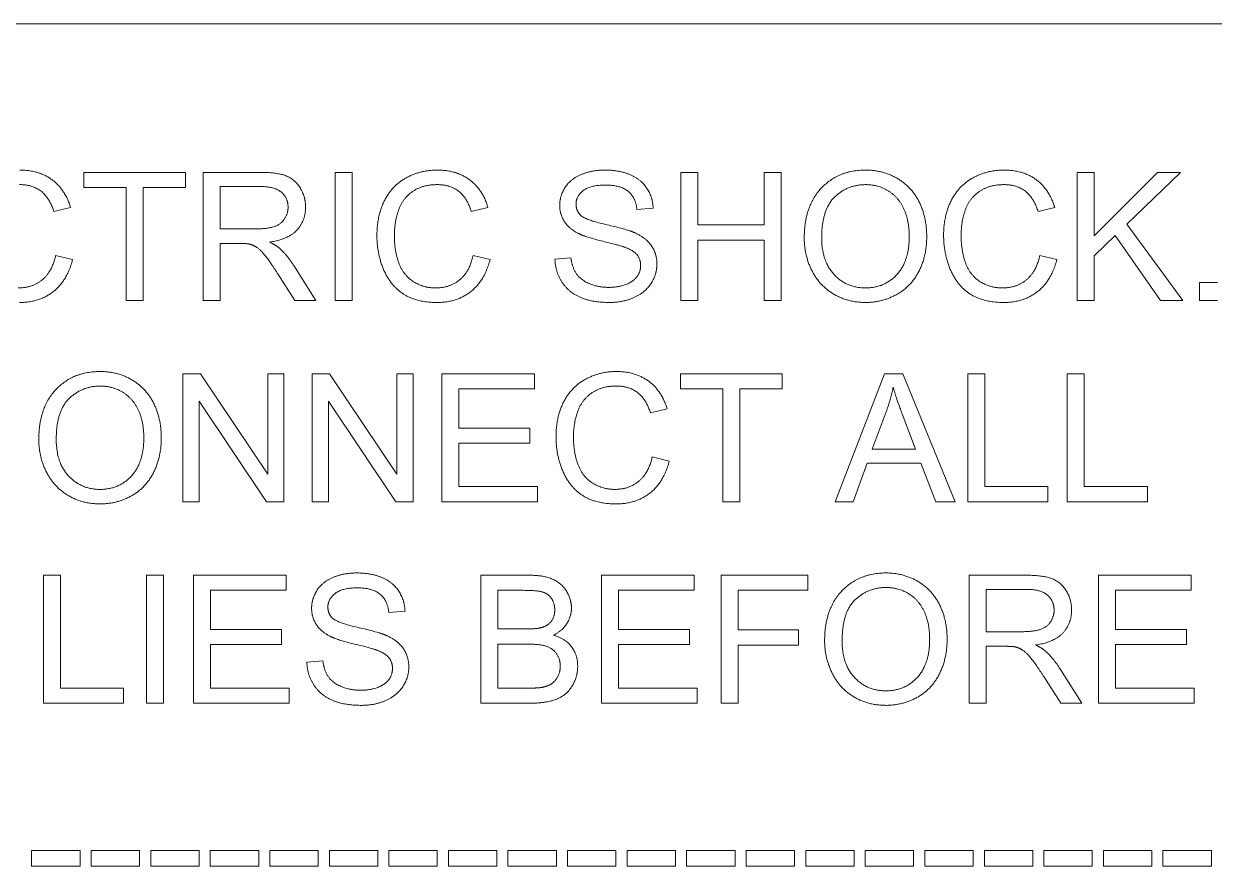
# Model space of a CAD drawing. Extents: x -76427 to 292734, y -42117 to 131250.
# Drawn here: x 14099.71 to 14132.25, y -38303.83 to -38280.8 of the extents above; entities that cross this region are included whole.
import ezdxf

# ---------------------------------------------------------------- set-up
doc = ezdxf.new("R2010")
doc.units = 0
doc.header["$LTSCALE"] = 10
doc.layers.add('XFM7P10PV$0$PV-EQ(50K)', color=252, linetype='Continuous', lineweight=9)
doc.layers.add('XFM7P10PV-200K$0$PV-EQ(50K)', color=22, linetype='Continuous', lineweight=9)

# ---------------------------------------------------------------- blocks, each defined once
blk = doc.blocks.new('XFM7P10PV-200K$0$A$Cf6a59fa3')
for p, q in [((2289.593, 488.833), (2469.593, 488.833)), ((2405.757, 484.358), (2405.757, 484.771)), ((2405.757, 484.771), (2408.531, 484.771)), ((2408.531, 484.771), (2408.531, 484.358)), ((2409.014, 484.771), (2410.567, 484.771)), ((2409.014, 481.271), (2409.014, 484.771)), ((2412.618, 484.771), (2413.082, 484.771)), ((2412.618, 481.271), (2412.618, 484.771)), ((2413.082, 484.771), (2413.082, 481.271)), ((2422.067, 484.771), (2422.531, 484.771)), ((2422.067, 481.271), (2422.067, 484.771)), ((2422.531, 484.771), (2422.531, 483.333)), ((2424.345, 483.333), (2424.345, 484.771)), ((2424.345, 484.771), (2424.81, 484.771)), ((2424.81, 484.771), (2424.81, 481.271)), ((2432.898, 484.771), (2433.362, 484.771)), ((2432.898, 481.271), (2432.898, 484.771)), ((2433.362, 484.771), (2433.362, 483.037)), ((2433.362, 483.037), (2435.101, 484.771)), ((2435.728, 484.771), (2434.261, 483.352)), ((2435.101, 484.771), (2435.728, 484.771)), ((2406.909, 484.358), (2405.757, 484.358)), ((2406.909, 481.271), (2406.909, 484.358)), ((2408.531, 484.358), (2407.374, 484.358)), ((2407.374, 484.358), (2407.374, 481.271)), ((2409.478, 483.227), (2409.478, 484.384)), ((2409.478, 484.384), (2410.585, 484.384)), ((2405.389, 483.814), (2404.933, 483.704)), ((2416.798, 483.814), (2416.342, 483.704)), ((2421.312, 483.787), (2420.869, 483.752)), ((2432.287, 483.814), (2431.831, 483.704)), ((2410.473, 483.227), (2409.478, 483.227)), ((2422.531, 483.333), (2424.345, 483.333)), ((2434.261, 483.352), (2435.792, 481.271)), ((2410.015, 482.827), (2409.478, 482.827)), ((2409.478, 482.827), (2409.478, 481.271)), ((2424.345, 482.92), (2422.531, 482.92)), ((2422.531, 482.92), (2422.531, 481.271)), ((2424.345, 481.271), (2424.345, 482.92)), ((2433.936, 483.04), (2433.362, 482.485)), ((2435.181, 481.271), (2433.936, 483.04)), ((2404.983, 482.501), (2405.447, 482.384)), ((2416.393, 482.501), (2416.857, 482.384)), ((2431.882, 482.501), (2432.346, 482.384)), ((2433.362, 482.485), (2433.362, 481.271)), ((2411.49, 482.224), (2412.095, 481.271)), ((2418.629, 482.397), (2419.066, 482.434)), ((2411.516, 481.271), (2411.052, 482)), ((2436.246, 481.759), (2436.734, 481.759)), ((2436.246, 481.271), (2436.246, 481.759)), ((2407.374, 481.271), (2406.909, 481.271)), ((2409.478, 481.271), (2409.014, 481.271)), ((2412.095, 481.271), (2411.516, 481.271)), ((2413.082, 481.271), (2412.618, 481.271)), ((2422.531, 481.271), (2422.067, 481.271)), ((2424.81, 481.271), (2424.345, 481.271)), ((2433.362, 481.271), (2432.898, 481.271)), ((2435.792, 481.271), (2435.181, 481.271)), ((2436.734, 481.271), (2436.246, 481.271)), ((2408.462, 479.263), (2408.937, 479.263)), ((2408.462, 475.763), (2408.462, 479.263)), ((2408.937, 479.263), (2410.778, 476.516)), ((2410.778, 476.516), (2410.778, 479.263)), ((2410.778, 479.263), (2411.22, 479.263)), ((2411.22, 479.263), (2411.22, 475.763)), ((2411.994, 479.263), (2412.469, 479.263)), ((2411.994, 475.763), (2411.994, 479.263)), ((2412.469, 479.263), (2414.31, 476.516)), ((2414.31, 476.516), (2414.31, 479.263)), ((2414.31, 479.263), (2414.752, 479.263)), ((2414.752, 479.263), (2414.752, 475.763)), ((2415.539, 479.263), (2418.074, 479.263)), ((2415.539, 475.763), (2415.539, 479.263)), ((2418.074, 479.263), (2418.074, 478.85)), ((2422.062, 478.85), (2422.062, 479.263)), ((2422.062, 479.263), (2424.836, 479.263)), ((2424.836, 479.263), (2424.836, 478.85)), ((2426.287, 475.763), (2427.632, 479.263)), ((2427.632, 479.263), (2428.133, 479.263)), ((2428.133, 479.263), (2429.563, 475.763)), ((2429.913, 479.263), (2430.377, 479.263)), ((2429.913, 475.763), (2429.913, 479.263)), ((2430.377, 479.263), (2430.377, 476.177)), ((2432.631, 479.263), (2433.095, 479.263)), ((2432.631, 475.763), (2432.631, 479.263)), ((2433.095, 479.263), (2433.095, 476.177)), ((2418.074, 478.85), (2416.004, 478.85)), ((2416.004, 478.85), (2416.004, 477.78)), ((2423.214, 478.85), (2422.062, 478.85)), ((2423.214, 475.763), (2423.214, 478.85)), ((2424.836, 478.85), (2423.678, 478.85)), ((2423.678, 478.85), (2423.678, 475.763)), ((2410.746, 475.763), (2408.905, 478.511)), ((2408.905, 478.511), (2408.905, 475.763)), ((2414.278, 475.763), (2412.437, 478.511)), ((2412.437, 478.511), (2412.437, 475.763)), ((2421.694, 478.306), (2421.238, 478.196)), ((2427.296, 477.199), (2427.683, 478.226)), ((2428.117, 478.17), (2428.486, 477.199)), ((2416.004, 477.78), (2417.943, 477.78)), ((2417.943, 477.78), (2417.943, 477.367)), ((2417.943, 477.367), (2416.004, 477.367)), ((2416.004, 477.367), (2416.004, 476.177)), ((2421.288, 476.993), (2421.752, 476.876)), ((2428.486, 477.199), (2427.296, 477.199)), ((2427.162, 476.822), (2426.778, 475.763)), ((2428.63, 476.822), (2427.162, 476.822)), ((2429.035, 475.763), (2428.63, 476.822)), ((2416.004, 476.177), (2418.154, 476.177)), ((2418.154, 476.177), (2418.154, 475.763)), ((2430.377, 476.177), (2432.1, 476.177)), ((2432.1, 476.177), (2432.1, 475.763)), ((2433.095, 476.177), (2434.819, 476.177)), ((2434.819, 476.177), (2434.819, 475.763)), ((2408.905, 475.763), (2408.462, 475.763)), ((2411.22, 475.763), (2410.746, 475.763)), ((2412.437, 475.763), (2411.994, 475.763)), ((2414.752, 475.763), (2414.278, 475.763)), ((2418.154, 475.763), (2415.539, 475.763)), ((2423.678, 475.763), (2423.214, 475.763)), ((2426.778, 475.763), (2426.287, 475.763)), ((2429.563, 475.763), (2429.035, 475.763)), ((2432.1, 475.763), (2429.913, 475.763)), ((2434.819, 475.763), (2432.631, 475.763)), ((2404.647, 473.755), (2405.111, 473.755)), ((2404.647, 470.255), (2404.647, 473.755)), ((2405.111, 473.755), (2405.111, 470.669)), ((2407.464, 473.755), (2407.928, 473.755)), ((2407.464, 470.255), (2407.464, 473.755)), ((2407.928, 473.755), (2407.928, 470.255)), ((2408.753, 473.755), (2411.287, 473.755)), ((2408.753, 470.255), (2408.753, 473.755)), ((2411.287, 473.755), (2411.287, 473.342)), ((2416.606, 473.755), (2417.919, 473.755)), ((2416.606, 470.255), (2416.606, 473.755)), ((2419.898, 473.755), (2422.433, 473.755)), ((2419.898, 470.255), (2419.898, 473.755)), ((2422.433, 473.755), (2422.433, 473.342)), ((2423.174, 473.755), (2425.538, 473.755)), ((2423.174, 470.255), (2423.174, 473.755)), ((2425.538, 473.755), (2425.538, 473.342)), ((2429.95, 473.755), (2431.503, 473.755)), ((2429.95, 470.255), (2429.95, 473.755)), ((2433.485, 473.755), (2436.019, 473.755)), ((2433.485, 470.255), (2433.485, 473.755)), ((2436.019, 473.755), (2436.019, 473.342)), ((2430.414, 472.211), (2430.414, 473.369)), ((2430.414, 473.369), (2431.521, 473.369)), ((2411.287, 473.342), (2409.217, 473.342)), ((2409.217, 473.342), (2409.217, 472.272)), ((2417.071, 472.285), (2417.071, 473.342)), ((2417.071, 473.342), (2417.77, 473.342)), ((2422.433, 473.342), (2420.363, 473.342)), ((2420.363, 473.342), (2420.363, 472.272)), ((2425.538, 473.342), (2423.638, 473.342)), ((2423.638, 473.342), (2423.638, 472.259)), ((2436.019, 473.342), (2433.949, 473.342)), ((2433.949, 473.342), (2433.949, 472.272)), ((2414.531, 472.771), (2414.088, 472.736)), ((2409.217, 472.272), (2411.156, 472.272)), ((2411.156, 472.272), (2411.156, 471.859)), ((2417.826, 472.285), (2417.071, 472.285)), ((2420.363, 472.272), (2422.302, 472.272)), ((2422.302, 472.272), (2422.302, 471.859)), ((2423.638, 472.259), (2425.282, 472.259)), ((2425.282, 472.259), (2425.282, 471.845)), ((2431.409, 472.211), (2430.414, 472.211)), ((2433.949, 472.272), (2435.888, 472.272)), ((2435.888, 472.272), (2435.888, 471.859)), ((2411.156, 471.859), (2409.217, 471.859)), ((2409.217, 471.859), (2409.217, 470.669)), ((2417.071, 470.669), (2417.071, 471.872)), ((2417.071, 471.872), (2417.879, 471.872)), ((2422.302, 471.859), (2420.363, 471.859)), ((2420.363, 471.859), (2420.363, 470.669)), ((2425.282, 471.845), (2423.638, 471.845)), ((2423.638, 471.845), (2423.638, 470.255)), ((2430.951, 471.811), (2430.414, 471.811)), ((2430.414, 471.811), (2430.414, 470.255)), ((2435.888, 471.859), (2433.949, 471.859)), ((2433.949, 471.859), (2433.949, 470.669)), ((2411.847, 471.381), (2412.285, 471.418)), ((2432.426, 471.208), (2433.031, 470.255)), ((2432.452, 470.255), (2431.988, 470.984)), ((2405.111, 470.669), (2406.835, 470.669)), ((2406.835, 470.669), (2406.835, 470.255)), ((2409.217, 470.669), (2411.367, 470.669)), ((2411.367, 470.669), (2411.367, 470.255)), ((2417.943, 470.669), (2417.071, 470.669)), ((2420.363, 470.669), (2422.513, 470.669)), ((2422.513, 470.669), (2422.513, 470.255)), ((2433.949, 470.669), (2436.099, 470.669)), ((2436.099, 470.669), (2436.099, 470.255)), ((2406.835, 470.255), (2404.647, 470.255)), ((2407.928, 470.255), (2407.464, 470.255)), ((2411.367, 470.255), (2408.753, 470.255)), ((2417.94, 470.255), (2416.606, 470.255)), ((2422.513, 470.255), (2419.898, 470.255)), ((2423.638, 470.255), (2423.174, 470.255)), ((2430.414, 470.255), (2429.95, 470.255)), ((2433.031, 470.255), (2432.452, 470.255)), ((2436.099, 470.255), (2433.485, 470.255)), ((2404.327, 466.231), (2405.65, 466.231)), ((2404.327, 465.798), (2404.327, 466.231)), ((2405.65, 466.231), (2405.65, 465.798)), ((2405.954, 466.231), (2407.278, 466.231)), ((2405.954, 465.798), (2405.954, 466.231)), ((2407.278, 466.231), (2407.278, 465.798)), ((2407.582, 466.231), (2408.905, 466.231)), ((2407.582, 465.798), (2407.582, 466.231)), ((2408.905, 466.231), (2408.905, 465.798)), ((2409.209, 466.231), (2410.532, 466.231)), ((2409.209, 465.798), (2409.209, 466.231)), ((2410.532, 466.231), (2410.532, 465.798)), ((2410.836, 466.231), (2412.159, 466.231)), ((2410.836, 465.798), (2410.836, 466.231)), ((2412.159, 466.231), (2412.159, 465.798)), ((2412.463, 466.231), (2413.787, 466.231)), ((2412.463, 465.798), (2412.463, 466.231)), ((2413.787, 466.231), (2413.787, 465.798)), ((2414.091, 466.231), (2415.414, 466.231)), ((2414.091, 465.798), (2414.091, 466.231)), ((2415.414, 466.231), (2415.414, 465.798)), ((2415.718, 466.231), (2417.041, 466.231)), ((2415.718, 465.798), (2415.718, 466.231)), ((2417.041, 466.231), (2417.041, 465.798)), ((2417.345, 466.231), (2418.669, 466.231)), ((2417.345, 465.798), (2417.345, 466.231)), ((2418.669, 466.231), (2418.669, 465.798)), ((2418.973, 466.231), (2420.296, 466.231)), ((2418.973, 465.798), (2418.973, 466.231)), ((2420.296, 466.231), (2420.296, 465.798)), ((2420.6, 466.231), (2421.923, 466.231)), ((2420.6, 465.798), (2420.6, 466.231)), ((2421.923, 466.231), (2421.923, 465.798)), ((2422.227, 466.231), (2423.55, 466.231)), ((2422.227, 465.798), (2422.227, 466.231)), ((2423.55, 466.231), (2423.55, 465.798)), ((2423.855, 466.231), (2425.178, 466.231)), ((2423.855, 465.798), (2423.855, 466.231)), ((2425.178, 466.231), (2425.178, 465.798)), ((2425.482, 466.231), (2426.805, 466.231)), ((2425.482, 465.798), (2425.482, 466.231)), ((2426.805, 466.231), (2426.805, 465.798)), ((2427.109, 466.231), (2428.432, 466.231)), ((2427.109, 465.798), (2427.109, 466.231)), ((2428.432, 466.231), (2428.432, 465.798)), ((2428.736, 466.231), (2430.06, 466.231)), ((2428.736, 465.798), (2428.736, 466.231)), ((2430.06, 466.231), (2430.06, 465.798)), ((2430.364, 466.231), (2431.687, 466.231)), ((2430.364, 465.798), (2430.364, 466.231)), ((2431.687, 466.231), (2431.687, 465.798)), ((2431.991, 466.231), (2433.314, 466.231)), ((2431.991, 465.798), (2431.991, 466.231)), ((2433.314, 466.231), (2433.314, 465.798)), ((2433.618, 466.231), (2434.941, 466.231)), ((2433.618, 465.798), (2433.618, 466.231)), ((2434.941, 466.231), (2434.941, 465.798)), ((2435.246, 466.231), (2436.569, 466.231)), ((2435.246, 465.798), (2435.246, 466.231)), ((2436.569, 466.231), (2436.569, 465.798)), ((2405.65, 465.798), (2404.327, 465.798)), ((2407.278, 465.798), (2405.954, 465.798)), ((2408.905, 465.798), (2407.582, 465.798)), ((2410.532, 465.798), (2409.209, 465.798)), ((2412.159, 465.798), (2410.836, 465.798)), ((2413.787, 465.798), (2412.463, 465.798)), ((2415.414, 465.798), (2414.091, 465.798)), ((2417.041, 465.798), (2415.718, 465.798)), ((2418.669, 465.798), (2417.345, 465.798)), ((2420.296, 465.798), (2418.973, 465.798)), ((2421.923, 465.798), (2420.6, 465.798)), ((2423.55, 465.798), (2422.227, 465.798)), ((2425.178, 465.798), (2423.855, 465.798)), ((2426.805, 465.798), (2425.482, 465.798)), ((2428.432, 465.798), (2427.109, 465.798)), ((2430.06, 465.798), (2428.736, 465.798)), ((2431.687, 465.798), (2430.364, 465.798)), ((2433.314, 465.798), (2431.991, 465.798)), ((2434.941, 465.798), (2433.618, 465.798)), ((2436.569, 465.798), (2435.246, 465.798))]:
    blk.add_line(p, q)
for points in [[(2404.007, 484.833), (2404.532, 484.833), (2405.247, 484.296), (2405.389, 483.814)], [(2410.567, 484.771), (2411.034, 484.771), (2411.522, 484.582), (2411.813, 484.104), (2411.813, 483.816)], [(2413.763, 483.048), (2413.763, 483.595), (2414.181, 484.411), (2414.952, 484.833), (2415.417, 484.833)], [(2415.417, 484.833), (2415.942, 484.833), (2416.657, 484.296), (2416.798, 483.814)], [(2418.759, 483.867), (2418.759, 484.134), (2419.061, 484.593), (2419.64, 484.833), (2419.994, 484.833)], [(2419.994, 484.833), (2420.384, 484.833), (2420.979, 484.582), (2421.302, 484.094), (2421.312, 483.787)], [(2425.442, 482.976), (2425.442, 483.848), (2426.378, 484.833), (2427.117, 484.833)], [(2427.117, 484.833), (2427.603, 484.833), (2428.382, 484.368), (2428.79, 483.541), (2428.79, 483.016)], [(2429.251, 483.048), (2429.251, 483.595), (2429.67, 484.411), (2430.441, 484.833), (2430.905, 484.833)], [(2430.905, 484.833), (2431.431, 484.833), (2432.146, 484.296), (2432.287, 483.814)], [(2404.933, 483.704), (2404.81, 484.086), (2404.348, 484.435), (2403.996, 484.435)], [(2415.406, 484.435), (2415.003, 484.435), (2414.459, 484.048), (2414.24, 483.397), (2414.24, 483.051)], [(2416.342, 483.704), (2416.22, 484.086), (2415.758, 484.435), (2415.406, 484.435)], [(2425.919, 482.971), (2425.919, 483.76), (2426.629, 484.435), (2427.12, 484.435)], [(2427.12, 484.435), (2427.467, 484.435), (2428.024, 484.086), (2428.312, 483.448), (2428.312, 483.021)], [(2430.895, 484.435), (2430.492, 484.435), (2429.947, 484.048), (2429.729, 483.397), (2429.729, 483.051)], [(2431.831, 483.704), (2431.708, 484.086), (2431.247, 484.435), (2430.895, 484.435)], [(2410.585, 484.384), (2410.975, 484.384), (2411.335, 484.064), (2411.335, 483.816)], [(2420.013, 484.424), (2419.592, 484.424), (2419.205, 484.115), (2419.205, 483.899)], [(2420.869, 483.752), (2420.835, 484.086), (2420.419, 484.424), (2420.013, 484.424)], [(2411.335, 483.816), (2411.335, 483.648), (2411.148, 483.357), (2410.791, 483.227), (2410.473, 483.227)], [(2411.813, 483.816), (2411.813, 483.443), (2411.33, 482.933), (2410.828, 482.864)], [(2419.255, 483.107), (2419.005, 483.237), (2418.759, 483.627), (2418.759, 483.867)], [(2419.205, 483.899), (2419.205, 483.71), (2419.341, 483.587)], [(2419.341, 483.587), (2419.477, 483.467), (2420.611, 483.211), (2420.821, 483.115)], [(2410.273, 482.811), (2410.193, 482.827), (2410.015, 482.827)], [(2411.052, 482), (2410.85, 482.314), (2410.588, 482.648), (2410.38, 482.784), (2410.273, 482.811)], [(2410.828, 482.864), (2411.01, 482.776), (2411.106, 482.691)], [(2415.409, 481.213), (2414.843, 481.213), (2414.133, 481.674), (2413.763, 482.546), (2413.763, 483.048)], [(2414.24, 483.051), (2414.24, 482.605), (2414.502, 481.938), (2415.048, 481.61), (2415.369, 481.61)], [(2420.56, 482.715), (2420.419, 482.771), (2419.45, 483.003), (2419.255, 483.107)], [(2420.821, 483.115), (2421.125, 482.973), (2421.416, 482.541), (2421.416, 482.261)], [(2427.117, 481.213), (2426.621, 481.213), (2425.842, 481.69), (2425.442, 482.514), (2425.442, 482.976)], [(2427.114, 481.61), (2426.6, 481.61), (2425.919, 482.338), (2425.919, 482.971)], [(2428.312, 483.021), (2428.312, 482.344), (2427.637, 481.61), (2427.114, 481.61)], [(2428.79, 483.016), (2428.79, 482.485), (2428.36, 481.645), (2427.571, 481.213), (2427.117, 481.213)], [(2430.897, 481.213), (2430.332, 481.213), (2429.622, 481.674), (2429.251, 482.546), (2429.251, 483.048)], [(2429.729, 483.051), (2429.729, 482.605), (2429.99, 481.938), (2430.537, 481.61), (2430.857, 481.61)], [(2403.959, 481.61), (2404.348, 481.61), (2404.887, 482.058), (2404.983, 482.501)], [(2411.106, 482.691), (2411.308, 482.504), (2411.49, 482.224)], [(2415.369, 481.61), (2415.758, 481.61), (2416.297, 482.058), (2416.393, 482.501)], [(2420.971, 482.221), (2420.971, 482.386), (2420.781, 482.632), (2420.56, 482.715)], [(2430.857, 481.61), (2431.247, 481.61), (2431.786, 482.058), (2431.882, 482.501)], [(2405.447, 482.384), (2405.301, 481.813), (2404.546, 481.213), (2403.999, 481.213)], [(2416.857, 482.384), (2416.71, 481.813), (2415.955, 481.213), (2415.409, 481.213)], [(2420.122, 481.213), (2419.645, 481.213), (2419.005, 481.49), (2418.639, 482.045), (2418.629, 482.397)], [(2419.066, 482.434), (2419.098, 482.17), (2419.325, 481.834), (2419.802, 481.626), (2420.101, 481.626)], [(2420.101, 481.626), (2420.365, 481.626), (2420.773, 481.783), (2420.971, 482.058), (2420.971, 482.221)], [(2421.416, 482.261), (2421.416, 481.981), (2421.096, 481.487), (2420.496, 481.213), (2420.122, 481.213)], [(2432.346, 482.384), (2432.199, 481.813), (2431.444, 481.213), (2430.897, 481.213)], [(2404.522, 477.468), (2404.522, 478.34), (2405.458, 479.325), (2406.197, 479.325)], [(2406.197, 479.325), (2406.683, 479.325), (2407.462, 478.861), (2407.87, 478.034), (2407.87, 477.508)], [(2418.658, 477.54), (2418.658, 478.087), (2419.077, 478.903), (2419.848, 479.325), (2420.312, 479.325)], [(2420.312, 479.325), (2420.837, 479.325), (2421.552, 478.788), (2421.694, 478.306)], [(2404.999, 477.463), (2404.999, 478.252), (2405.709, 478.927), (2406.2, 478.927)], [(2406.2, 478.927), (2406.547, 478.927), (2407.104, 478.578), (2407.392, 477.94), (2407.392, 477.513)], [(2420.301, 478.927), (2419.898, 478.927), (2419.354, 478.54), (2419.135, 477.889), (2419.135, 477.543)], [(2421.238, 478.196), (2421.115, 478.578), (2420.653, 478.927), (2420.301, 478.927)], [(2427.683, 478.226), (2427.803, 478.559), (2427.872, 478.895)], [(2427.872, 478.895), (2427.952, 478.612), (2428.117, 478.17)], [(2406.197, 475.705), (2405.701, 475.705), (2404.922, 476.182), (2404.522, 477.006), (2404.522, 477.468)], [(2406.194, 476.102), (2405.68, 476.102), (2404.999, 476.83), (2404.999, 477.463)], [(2407.392, 477.513), (2407.392, 476.836), (2406.717, 476.102), (2406.194, 476.102)], [(2407.87, 477.508), (2407.87, 476.977), (2407.44, 476.137), (2406.651, 475.705), (2406.197, 475.705)], [(2420.304, 475.705), (2419.738, 475.705), (2419.029, 476.166), (2418.658, 477.038), (2418.658, 477.54)], [(2419.135, 477.543), (2419.135, 477.097), (2419.397, 476.43), (2419.944, 476.102), (2420.264, 476.102)], [(2420.264, 476.102), (2420.653, 476.102), (2421.192, 476.55), (2421.288, 476.993)], [(2421.752, 476.876), (2421.606, 476.305), (2420.851, 475.705), (2420.304, 475.705)], [(2411.978, 472.851), (2411.978, 473.118), (2412.279, 473.577), (2412.858, 473.817), (2413.213, 473.817)], [(2413.213, 473.817), (2413.603, 473.817), (2414.197, 473.566), (2414.52, 473.078), (2414.531, 472.771)], [(2417.919, 473.755), (2418.319, 473.755), (2418.805, 473.542), (2419.079, 473.102), (2419.079, 472.859)], [(2425.999, 471.96), (2425.999, 472.832), (2426.936, 473.817), (2427.675, 473.817)], [(2427.675, 473.817), (2428.16, 473.817), (2428.939, 473.353), (2429.347, 472.526), (2429.347, 472)], [(2431.503, 473.755), (2431.97, 473.755), (2432.458, 473.566), (2432.749, 473.088), (2432.749, 472.8)], [(2413.232, 473.409), (2412.81, 473.409), (2412.423, 473.099), (2412.423, 472.883)], [(2414.088, 472.736), (2414.053, 473.07), (2413.637, 473.409), (2413.232, 473.409)], [(2426.477, 471.955), (2426.477, 472.744), (2427.186, 473.419), (2427.677, 473.419)], [(2427.677, 473.419), (2428.024, 473.419), (2428.582, 473.07), (2428.87, 472.432), (2428.87, 472.005)], [(2431.521, 473.369), (2431.911, 473.369), (2432.271, 473.048), (2432.271, 472.8)], [(2417.77, 473.342), (2418.146, 473.342), (2418.455, 473.243), (2418.623, 472.979), (2418.623, 472.806)], [(2412.474, 472.091), (2412.223, 472.221), (2411.978, 472.611), (2411.978, 472.851)], [(2412.423, 472.883), (2412.423, 472.694), (2412.56, 472.571)], [(2418.623, 472.806), (2418.623, 472.622), (2418.444, 472.379), (2418.268, 472.326)], [(2419.079, 472.859), (2419.079, 472.635), (2418.837, 472.24), (2418.588, 472.117)], [(2432.271, 472.8), (2432.271, 472.632), (2432.084, 472.342), (2431.727, 472.211), (2431.409, 472.211)], [(2432.749, 472.8), (2432.749, 472.427), (2432.266, 471.917), (2431.764, 471.848)], [(2412.56, 472.571), (2412.696, 472.451), (2413.829, 472.195), (2414.04, 472.099)], [(2413.779, 471.699), (2413.637, 471.755), (2412.669, 471.987), (2412.474, 472.091)], [(2414.04, 472.099), (2414.344, 471.957), (2414.635, 471.525), (2414.635, 471.245)], [(2418.268, 472.326), (2418.135, 472.285), (2417.826, 472.285)], [(2418.588, 472.117), (2418.909, 472.024), (2419.25, 471.576), (2419.25, 471.269)], [(2417.879, 471.872), (2418.212, 471.872), (2418.567, 471.755), (2418.773, 471.467), (2418.773, 471.272)], [(2427.675, 470.197), (2427.178, 470.197), (2426.399, 470.674), (2425.999, 471.499), (2425.999, 471.96)], [(2427.672, 470.594), (2427.157, 470.594), (2426.477, 471.322), (2426.477, 471.955)], [(2428.87, 472.005), (2428.87, 471.328), (2428.195, 470.594), (2427.672, 470.594)], [(2429.347, 472), (2429.347, 471.469), (2428.918, 470.629), (2428.128, 470.197), (2427.675, 470.197)], [(2431.209, 471.795), (2431.129, 471.811), (2430.951, 471.811)], [(2431.988, 470.984), (2431.786, 471.298), (2431.524, 471.632), (2431.316, 471.768), (2431.209, 471.795)], [(2431.764, 471.848), (2431.946, 471.76), (2432.042, 471.675)], [(2412.285, 471.418), (2412.317, 471.154), (2412.544, 470.818), (2413.021, 470.61), (2413.32, 470.61)], [(2414.189, 471.205), (2414.189, 471.37), (2414, 471.616), (2413.779, 471.699)], [(2432.042, 471.675), (2432.244, 471.488), (2432.426, 471.208)], [(2413.341, 470.197), (2412.864, 470.197), (2412.223, 470.474), (2411.858, 471.029), (2411.847, 471.381)], [(2413.32, 470.61), (2413.584, 470.61), (2413.992, 470.768), (2414.189, 471.042), (2414.189, 471.205)], [(2414.635, 471.245), (2414.635, 470.965), (2414.315, 470.471), (2413.715, 470.197), (2413.341, 470.197)], [(2419.25, 471.269), (2419.25, 471.024), (2419.042, 470.602), (2418.738, 470.373), (2418.276, 470.255), (2417.94, 470.255)], [(2418.773, 471.272), (2418.773, 471.104), (2418.634, 470.848), (2418.418, 470.714), (2418.258, 470.685)], [(2418.258, 470.685), (2418.167, 470.669), (2417.943, 470.669)]]:
    blk.add_open_spline(points, degree=2)
blk = doc.blocks.new('XFM7P10PV-200K')
at = {"layer": 'XFM7P10PV-200K$0$PV-EQ(50K)'}
blk.add_blockref('XFM7P10PV-200K$0$A$Cf6a59fa3', (11695.6, -38769.632), dxfattribs=at)
blk = doc.blocks.new('XFM7P10PV$0$A$Cf6a59fa3')
for p, q in [((2289.593, 488.833), (2469.593, 488.833)), ((2405.757, 484.358), (2405.757, 484.771)), ((2405.757, 484.771), (2408.531, 484.771)), ((2408.531, 484.771), (2408.531, 484.358)), ((2409.014, 484.771), (2410.567, 484.771)), ((2409.014, 481.271), (2409.014, 484.771)), ((2412.618, 484.771), (2413.082, 484.771)), ((2412.618, 481.271), (2412.618, 484.771)), ((2413.082, 484.771), (2413.082, 481.271)), ((2422.067, 484.771), (2422.531, 484.771)), ((2422.067, 481.271), (2422.067, 484.771)), ((2422.531, 484.771), (2422.531, 483.333)), ((2424.345, 483.333), (2424.345, 484.771)), ((2424.345, 484.771), (2424.81, 484.771)), ((2424.81, 484.771), (2424.81, 481.271)), ((2432.898, 484.771), (2433.362, 484.771)), ((2432.898, 481.271), (2432.898, 484.771)), ((2433.362, 484.771), (2433.362, 483.037)), ((2433.362, 483.037), (2435.101, 484.771)), ((2435.728, 484.771), (2434.261, 483.352)), ((2435.101, 484.771), (2435.728, 484.771)), ((2406.909, 484.358), (2405.757, 484.358)), ((2406.909, 481.271), (2406.909, 484.358)), ((2408.531, 484.358), (2407.374, 484.358)), ((2407.374, 484.358), (2407.374, 481.271)), ((2409.478, 483.227), (2409.478, 484.384)), ((2409.478, 484.384), (2410.585, 484.384)), ((2405.389, 483.814), (2404.933, 483.704)), ((2416.798, 483.814), (2416.342, 483.704)), ((2421.312, 483.787), (2420.869, 483.752)), ((2432.287, 483.814), (2431.831, 483.704)), ((2410.473, 483.227), (2409.478, 483.227)), ((2422.531, 483.333), (2424.345, 483.333)), ((2434.261, 483.352), (2435.792, 481.271)), ((2410.015, 482.827), (2409.478, 482.827)), ((2409.478, 482.827), (2409.478, 481.271)), ((2424.345, 482.92), (2422.531, 482.92)), ((2422.531, 482.92), (2422.531, 481.271)), ((2424.345, 481.271), (2424.345, 482.92)), ((2433.936, 483.04), (2433.362, 482.485)), ((2435.181, 481.271), (2433.936, 483.04)), ((2404.983, 482.501), (2405.447, 482.384)), ((2416.393, 482.501), (2416.857, 482.384)), ((2431.882, 482.501), (2432.346, 482.384)), ((2433.362, 482.485), (2433.362, 481.271)), ((2411.49, 482.224), (2412.095, 481.271)), ((2418.629, 482.397), (2419.066, 482.434)), ((2411.516, 481.271), (2411.052, 482)), ((2436.246, 481.759), (2436.734, 481.759)), ((2436.246, 481.271), (2436.246, 481.759)), ((2407.374, 481.271), (2406.909, 481.271)), ((2409.478, 481.271), (2409.014, 481.271)), ((2412.095, 481.271), (2411.516, 481.271)), ((2413.082, 481.271), (2412.618, 481.271)), ((2422.531, 481.271), (2422.067, 481.271)), ((2424.81, 481.271), (2424.345, 481.271)), ((2433.362, 481.271), (2432.898, 481.271)), ((2435.792, 481.271), (2435.181, 481.271)), ((2436.734, 481.271), (2436.246, 481.271)), ((2408.462, 479.263), (2408.937, 479.263)), ((2408.462, 475.763), (2408.462, 479.263)), ((2408.937, 479.263), (2410.778, 476.516)), ((2410.778, 476.516), (2410.778, 479.263)), ((2410.778, 479.263), (2411.22, 479.263)), ((2411.22, 479.263), (2411.22, 475.763)), ((2411.994, 479.263), (2412.469, 479.263)), ((2411.994, 475.763), (2411.994, 479.263)), ((2412.469, 479.263), (2414.31, 476.516)), ((2414.31, 476.516), (2414.31, 479.263)), ((2414.31, 479.263), (2414.752, 479.263)), ((2414.752, 479.263), (2414.752, 475.763)), ((2415.539, 479.263), (2418.074, 479.263)), ((2415.539, 475.763), (2415.539, 479.263)), ((2418.074, 479.263), (2418.074, 478.85)), ((2422.062, 478.85), (2422.062, 479.263)), ((2422.062, 479.263), (2424.836, 479.263)), ((2424.836, 479.263), (2424.836, 478.85)), ((2426.287, 475.763), (2427.632, 479.263)), ((2427.632, 479.263), (2428.133, 479.263)), ((2428.133, 479.263), (2429.563, 475.763)), ((2429.913, 479.263), (2430.377, 479.263)), ((2429.913, 475.763), (2429.913, 479.263)), ((2430.377, 479.263), (2430.377, 476.177)), ((2432.631, 479.263), (2433.095, 479.263)), ((2432.631, 475.763), (2432.631, 479.263)), ((2433.095, 479.263), (2433.095, 476.177)), ((2418.074, 478.85), (2416.004, 478.85)), ((2416.004, 478.85), (2416.004, 477.78)), ((2423.214, 478.85), (2422.062, 478.85)), ((2423.214, 475.763), (2423.214, 478.85)), ((2424.836, 478.85), (2423.678, 478.85)), ((2423.678, 478.85), (2423.678, 475.763)), ((2410.746, 475.763), (2408.905, 478.511)), ((2408.905, 478.511), (2408.905, 475.763)), ((2414.278, 475.763), (2412.437, 478.511)), ((2412.437, 478.511), (2412.437, 475.763)), ((2421.694, 478.306), (2421.238, 478.196)), ((2427.296, 477.199), (2427.683, 478.226)), ((2428.117, 478.17), (2428.486, 477.199)), ((2416.004, 477.78), (2417.943, 477.78)), ((2417.943, 477.78), (2417.943, 477.367)), ((2417.943, 477.367), (2416.004, 477.367)), ((2416.004, 477.367), (2416.004, 476.177)), ((2421.288, 476.993), (2421.752, 476.876)), ((2428.486, 477.199), (2427.296, 477.199)), ((2427.162, 476.822), (2426.778, 475.763)), ((2428.63, 476.822), (2427.162, 476.822)), ((2429.035, 475.763), (2428.63, 476.822)), ((2416.004, 476.177), (2418.154, 476.177)), ((2418.154, 476.177), (2418.154, 475.763)), ((2430.377, 476.177), (2432.1, 476.177)), ((2432.1, 476.177), (2432.1, 475.763)), ((2433.095, 476.177), (2434.819, 476.177)), ((2434.819, 476.177), (2434.819, 475.763)), ((2408.905, 475.763), (2408.462, 475.763)), ((2411.22, 475.763), (2410.746, 475.763)), ((2412.437, 475.763), (2411.994, 475.763)), ((2414.752, 475.763), (2414.278, 475.763)), ((2418.154, 475.763), (2415.539, 475.763)), ((2423.678, 475.763), (2423.214, 475.763)), ((2426.778, 475.763), (2426.287, 475.763)), ((2429.563, 475.763), (2429.035, 475.763)), ((2432.1, 475.763), (2429.913, 475.763)), ((2434.819, 475.763), (2432.631, 475.763)), ((2404.647, 473.755), (2405.111, 473.755)), ((2404.647, 470.255), (2404.647, 473.755)), ((2405.111, 473.755), (2405.111, 470.669)), ((2407.464, 473.755), (2407.928, 473.755)), ((2407.464, 470.255), (2407.464, 473.755)), ((2407.928, 473.755), (2407.928, 470.255)), ((2408.753, 473.755), (2411.287, 473.755)), ((2408.753, 470.255), (2408.753, 473.755)), ((2411.287, 473.755), (2411.287, 473.342)), ((2416.606, 473.755), (2417.919, 473.755)), ((2416.606, 470.255), (2416.606, 473.755)), ((2419.898, 473.755), (2422.433, 473.755)), ((2419.898, 470.255), (2419.898, 473.755)), ((2422.433, 473.755), (2422.433, 473.342)), ((2423.174, 473.755), (2425.538, 473.755)), ((2423.174, 470.255), (2423.174, 473.755)), ((2425.538, 473.755), (2425.538, 473.342)), ((2429.95, 473.755), (2431.503, 473.755)), ((2429.95, 470.255), (2429.95, 473.755)), ((2433.485, 473.755), (2436.019, 473.755)), ((2433.485, 470.255), (2433.485, 473.755)), ((2436.019, 473.755), (2436.019, 473.342)), ((2430.414, 472.211), (2430.414, 473.369)), ((2430.414, 473.369), (2431.521, 473.369)), ((2411.287, 473.342), (2409.217, 473.342)), ((2409.217, 473.342), (2409.217, 472.272)), ((2417.071, 472.285), (2417.071, 473.342)), ((2417.071, 473.342), (2417.77, 473.342)), ((2422.433, 473.342), (2420.363, 473.342)), ((2420.363, 473.342), (2420.363, 472.272)), ((2425.538, 473.342), (2423.638, 473.342)), ((2423.638, 473.342), (2423.638, 472.259)), ((2436.019, 473.342), (2433.949, 473.342)), ((2433.949, 473.342), (2433.949, 472.272)), ((2414.531, 472.771), (2414.088, 472.736)), ((2409.217, 472.272), (2411.156, 472.272)), ((2411.156, 472.272), (2411.156, 471.859)), ((2417.826, 472.285), (2417.071, 472.285)), ((2420.363, 472.272), (2422.302, 472.272)), ((2422.302, 472.272), (2422.302, 471.859)), ((2423.638, 472.259), (2425.282, 472.259)), ((2425.282, 472.259), (2425.282, 471.845)), ((2431.409, 472.211), (2430.414, 472.211)), ((2433.949, 472.272), (2435.888, 472.272)), ((2435.888, 472.272), (2435.888, 471.859)), ((2411.156, 471.859), (2409.217, 471.859)), ((2409.217, 471.859), (2409.217, 470.669)), ((2417.071, 470.669), (2417.071, 471.872)), ((2417.071, 471.872), (2417.879, 471.872)), ((2422.302, 471.859), (2420.363, 471.859)), ((2420.363, 471.859), (2420.363, 470.669)), ((2425.282, 471.845), (2423.638, 471.845)), ((2423.638, 471.845), (2423.638, 470.255)), ((2430.951, 471.811), (2430.414, 471.811)), ((2430.414, 471.811), (2430.414, 470.255)), ((2435.888, 471.859), (2433.949, 471.859)), ((2433.949, 471.859), (2433.949, 470.669)), ((2411.847, 471.381), (2412.285, 471.418)), ((2432.426, 471.208), (2433.031, 470.255)), ((2432.452, 470.255), (2431.988, 470.984)), ((2405.111, 470.669), (2406.835, 470.669)), ((2406.835, 470.669), (2406.835, 470.255)), ((2409.217, 470.669), (2411.367, 470.669)), ((2411.367, 470.669), (2411.367, 470.255)), ((2417.943, 470.669), (2417.071, 470.669)), ((2420.363, 470.669), (2422.513, 470.669)), ((2422.513, 470.669), (2422.513, 470.255)), ((2433.949, 470.669), (2436.099, 470.669)), ((2436.099, 470.669), (2436.099, 470.255)), ((2406.835, 470.255), (2404.647, 470.255)), ((2407.928, 470.255), (2407.464, 470.255)), ((2411.367, 470.255), (2408.753, 470.255)), ((2417.94, 470.255), (2416.606, 470.255)), ((2422.513, 470.255), (2419.898, 470.255)), ((2423.638, 470.255), (2423.174, 470.255)), ((2430.414, 470.255), (2429.95, 470.255)), ((2433.031, 470.255), (2432.452, 470.255)), ((2436.099, 470.255), (2433.485, 470.255)), ((2404.327, 466.231), (2405.65, 466.231)), ((2404.327, 465.798), (2404.327, 466.231)), ((2405.65, 466.231), (2405.65, 465.798)), ((2405.954, 466.231), (2407.278, 466.231)), ((2405.954, 465.798), (2405.954, 466.231)), ((2407.278, 466.231), (2407.278, 465.798)), ((2407.582, 466.231), (2408.905, 466.231)), ((2407.582, 465.798), (2407.582, 466.231)), ((2408.905, 466.231), (2408.905, 465.798)), ((2409.209, 466.231), (2410.532, 466.231)), ((2409.209, 465.798), (2409.209, 466.231)), ((2410.532, 466.231), (2410.532, 465.798)), ((2410.836, 466.231), (2412.159, 466.231)), ((2410.836, 465.798), (2410.836, 466.231)), ((2412.159, 466.231), (2412.159, 465.798)), ((2412.463, 466.231), (2413.787, 466.231)), ((2412.463, 465.798), (2412.463, 466.231)), ((2413.787, 466.231), (2413.787, 465.798)), ((2414.091, 466.231), (2415.414, 466.231)), ((2414.091, 465.798), (2414.091, 466.231)), ((2415.414, 466.231), (2415.414, 465.798)), ((2415.718, 466.231), (2417.041, 466.231)), ((2415.718, 465.798), (2415.718, 466.231)), ((2417.041, 466.231), (2417.041, 465.798)), ((2417.345, 466.231), (2418.669, 466.231)), ((2417.345, 465.798), (2417.345, 466.231)), ((2418.669, 466.231), (2418.669, 465.798)), ((2418.973, 466.231), (2420.296, 466.231)), ((2418.973, 465.798), (2418.973, 466.231)), ((2420.296, 466.231), (2420.296, 465.798)), ((2420.6, 466.231), (2421.923, 466.231)), ((2420.6, 465.798), (2420.6, 466.231)), ((2421.923, 466.231), (2421.923, 465.798)), ((2422.227, 466.231), (2423.55, 466.231)), ((2422.227, 465.798), (2422.227, 466.231)), ((2423.55, 466.231), (2423.55, 465.798)), ((2423.855, 466.231), (2425.178, 466.231)), ((2423.855, 465.798), (2423.855, 466.231)), ((2425.178, 466.231), (2425.178, 465.798)), ((2425.482, 466.231), (2426.805, 466.231)), ((2425.482, 465.798), (2425.482, 466.231)), ((2426.805, 466.231), (2426.805, 465.798)), ((2427.109, 466.231), (2428.432, 466.231)), ((2427.109, 465.798), (2427.109, 466.231)), ((2428.432, 466.231), (2428.432, 465.798)), ((2428.736, 466.231), (2430.06, 466.231)), ((2428.736, 465.798), (2428.736, 466.231)), ((2430.06, 466.231), (2430.06, 465.798)), ((2430.364, 466.231), (2431.687, 466.231)), ((2430.364, 465.798), (2430.364, 466.231)), ((2431.687, 466.231), (2431.687, 465.798)), ((2431.991, 466.231), (2433.314, 466.231)), ((2431.991, 465.798), (2431.991, 466.231)), ((2433.314, 466.231), (2433.314, 465.798)), ((2433.618, 466.231), (2434.941, 466.231)), ((2433.618, 465.798), (2433.618, 466.231)), ((2434.941, 466.231), (2434.941, 465.798)), ((2435.246, 466.231), (2436.569, 466.231)), ((2435.246, 465.798), (2435.246, 466.231)), ((2436.569, 466.231), (2436.569, 465.798)), ((2405.65, 465.798), (2404.327, 465.798)), ((2407.278, 465.798), (2405.954, 465.798)), ((2408.905, 465.798), (2407.582, 465.798)), ((2410.532, 465.798), (2409.209, 465.798)), ((2412.159, 465.798), (2410.836, 465.798)), ((2413.787, 465.798), (2412.463, 465.798)), ((2415.414, 465.798), (2414.091, 465.798)), ((2417.041, 465.798), (2415.718, 465.798)), ((2418.669, 465.798), (2417.345, 465.798)), ((2420.296, 465.798), (2418.973, 465.798)), ((2421.923, 465.798), (2420.6, 465.798)), ((2423.55, 465.798), (2422.227, 465.798)), ((2425.178, 465.798), (2423.855, 465.798)), ((2426.805, 465.798), (2425.482, 465.798)), ((2428.432, 465.798), (2427.109, 465.798)), ((2430.06, 465.798), (2428.736, 465.798)), ((2431.687, 465.798), (2430.364, 465.798)), ((2433.314, 465.798), (2431.991, 465.798)), ((2434.941, 465.798), (2433.618, 465.798)), ((2436.569, 465.798), (2435.246, 465.798))]:
    blk.add_line(p, q)
for points in [[(2404.007, 484.833), (2404.532, 484.833), (2405.247, 484.296), (2405.389, 483.814)], [(2410.567, 484.771), (2411.034, 484.771), (2411.522, 484.582), (2411.813, 484.104), (2411.813, 483.816)], [(2413.763, 483.048), (2413.763, 483.595), (2414.181, 484.411), (2414.952, 484.833), (2415.417, 484.833)], [(2415.417, 484.833), (2415.942, 484.833), (2416.657, 484.296), (2416.798, 483.814)], [(2418.759, 483.867), (2418.759, 484.134), (2419.061, 484.593), (2419.64, 484.833), (2419.994, 484.833)], [(2419.994, 484.833), (2420.384, 484.833), (2420.979, 484.582), (2421.302, 484.094), (2421.312, 483.787)], [(2425.442, 482.976), (2425.442, 483.848), (2426.378, 484.833), (2427.117, 484.833)], [(2427.117, 484.833), (2427.603, 484.833), (2428.382, 484.368), (2428.79, 483.541), (2428.79, 483.016)], [(2429.251, 483.048), (2429.251, 483.595), (2429.67, 484.411), (2430.441, 484.833), (2430.905, 484.833)], [(2430.905, 484.833), (2431.431, 484.833), (2432.146, 484.296), (2432.287, 483.814)], [(2404.933, 483.704), (2404.81, 484.086), (2404.348, 484.435), (2403.996, 484.435)], [(2415.406, 484.435), (2415.003, 484.435), (2414.459, 484.048), (2414.24, 483.397), (2414.24, 483.051)], [(2416.342, 483.704), (2416.22, 484.086), (2415.758, 484.435), (2415.406, 484.435)], [(2425.919, 482.971), (2425.919, 483.76), (2426.629, 484.435), (2427.12, 484.435)], [(2427.12, 484.435), (2427.467, 484.435), (2428.024, 484.086), (2428.312, 483.448), (2428.312, 483.021)], [(2430.895, 484.435), (2430.492, 484.435), (2429.947, 484.048), (2429.729, 483.397), (2429.729, 483.051)], [(2431.831, 483.704), (2431.708, 484.086), (2431.247, 484.435), (2430.895, 484.435)], [(2410.585, 484.384), (2410.975, 484.384), (2411.335, 484.064), (2411.335, 483.816)], [(2420.013, 484.424), (2419.592, 484.424), (2419.205, 484.115), (2419.205, 483.899)], [(2420.869, 483.752), (2420.835, 484.086), (2420.419, 484.424), (2420.013, 484.424)], [(2411.335, 483.816), (2411.335, 483.648), (2411.148, 483.357), (2410.791, 483.227), (2410.473, 483.227)], [(2411.813, 483.816), (2411.813, 483.443), (2411.33, 482.933), (2410.828, 482.864)], [(2419.255, 483.107), (2419.005, 483.237), (2418.759, 483.627), (2418.759, 483.867)], [(2419.205, 483.899), (2419.205, 483.71), (2419.341, 483.587)], [(2419.341, 483.587), (2419.477, 483.467), (2420.611, 483.211), (2420.821, 483.115)], [(2410.273, 482.811), (2410.193, 482.827), (2410.015, 482.827)], [(2411.052, 482), (2410.85, 482.314), (2410.588, 482.648), (2410.38, 482.784), (2410.273, 482.811)], [(2410.828, 482.864), (2411.01, 482.776), (2411.106, 482.691)], [(2415.409, 481.213), (2414.843, 481.213), (2414.133, 481.674), (2413.763, 482.546), (2413.763, 483.048)], [(2414.24, 483.051), (2414.24, 482.605), (2414.502, 481.938), (2415.048, 481.61), (2415.369, 481.61)], [(2420.56, 482.715), (2420.419, 482.771), (2419.45, 483.003), (2419.255, 483.107)], [(2420.821, 483.115), (2421.125, 482.973), (2421.416, 482.541), (2421.416, 482.261)], [(2427.117, 481.213), (2426.621, 481.213), (2425.842, 481.69), (2425.442, 482.514), (2425.442, 482.976)], [(2427.114, 481.61), (2426.6, 481.61), (2425.919, 482.338), (2425.919, 482.971)], [(2428.312, 483.021), (2428.312, 482.344), (2427.637, 481.61), (2427.114, 481.61)], [(2428.79, 483.016), (2428.79, 482.485), (2428.36, 481.645), (2427.571, 481.213), (2427.117, 481.213)], [(2430.897, 481.213), (2430.332, 481.213), (2429.622, 481.674), (2429.251, 482.546), (2429.251, 483.048)], [(2429.729, 483.051), (2429.729, 482.605), (2429.99, 481.938), (2430.537, 481.61), (2430.857, 481.61)], [(2403.959, 481.61), (2404.348, 481.61), (2404.887, 482.058), (2404.983, 482.501)], [(2411.106, 482.691), (2411.308, 482.504), (2411.49, 482.224)], [(2415.369, 481.61), (2415.758, 481.61), (2416.297, 482.058), (2416.393, 482.501)], [(2420.971, 482.221), (2420.971, 482.386), (2420.781, 482.632), (2420.56, 482.715)], [(2430.857, 481.61), (2431.247, 481.61), (2431.786, 482.058), (2431.882, 482.501)], [(2405.447, 482.384), (2405.301, 481.813), (2404.546, 481.213), (2403.999, 481.213)], [(2416.857, 482.384), (2416.71, 481.813), (2415.955, 481.213), (2415.409, 481.213)], [(2420.122, 481.213), (2419.645, 481.213), (2419.005, 481.49), (2418.639, 482.045), (2418.629, 482.397)], [(2419.066, 482.434), (2419.098, 482.17), (2419.325, 481.834), (2419.802, 481.626), (2420.101, 481.626)], [(2420.101, 481.626), (2420.365, 481.626), (2420.773, 481.783), (2420.971, 482.058), (2420.971, 482.221)], [(2421.416, 482.261), (2421.416, 481.981), (2421.096, 481.487), (2420.496, 481.213), (2420.122, 481.213)], [(2432.346, 482.384), (2432.199, 481.813), (2431.444, 481.213), (2430.897, 481.213)], [(2404.522, 477.468), (2404.522, 478.34), (2405.458, 479.325), (2406.197, 479.325)], [(2406.197, 479.325), (2406.683, 479.325), (2407.462, 478.861), (2407.87, 478.034), (2407.87, 477.508)], [(2418.658, 477.54), (2418.658, 478.087), (2419.077, 478.903), (2419.848, 479.325), (2420.312, 479.325)], [(2420.312, 479.325), (2420.837, 479.325), (2421.552, 478.788), (2421.694, 478.306)], [(2404.999, 477.463), (2404.999, 478.252), (2405.709, 478.927), (2406.2, 478.927)], [(2406.2, 478.927), (2406.547, 478.927), (2407.104, 478.578), (2407.392, 477.94), (2407.392, 477.513)], [(2420.301, 478.927), (2419.898, 478.927), (2419.354, 478.54), (2419.135, 477.889), (2419.135, 477.543)], [(2421.238, 478.196), (2421.115, 478.578), (2420.653, 478.927), (2420.301, 478.927)], [(2427.683, 478.226), (2427.803, 478.559), (2427.872, 478.895)], [(2427.872, 478.895), (2427.952, 478.612), (2428.117, 478.17)], [(2406.197, 475.705), (2405.701, 475.705), (2404.922, 476.182), (2404.522, 477.006), (2404.522, 477.468)], [(2406.194, 476.102), (2405.68, 476.102), (2404.999, 476.83), (2404.999, 477.463)], [(2407.392, 477.513), (2407.392, 476.836), (2406.717, 476.102), (2406.194, 476.102)], [(2407.87, 477.508), (2407.87, 476.977), (2407.44, 476.137), (2406.651, 475.705), (2406.197, 475.705)], [(2420.304, 475.705), (2419.738, 475.705), (2419.029, 476.166), (2418.658, 477.038), (2418.658, 477.54)], [(2419.135, 477.543), (2419.135, 477.097), (2419.397, 476.43), (2419.944, 476.102), (2420.264, 476.102)], [(2420.264, 476.102), (2420.653, 476.102), (2421.192, 476.55), (2421.288, 476.993)], [(2421.752, 476.876), (2421.606, 476.305), (2420.851, 475.705), (2420.304, 475.705)], [(2411.978, 472.851), (2411.978, 473.118), (2412.279, 473.577), (2412.858, 473.817), (2413.213, 473.817)], [(2413.213, 473.817), (2413.603, 473.817), (2414.197, 473.566), (2414.52, 473.078), (2414.531, 472.771)], [(2417.919, 473.755), (2418.319, 473.755), (2418.805, 473.542), (2419.079, 473.102), (2419.079, 472.859)], [(2425.999, 471.96), (2425.999, 472.832), (2426.936, 473.817), (2427.675, 473.817)], [(2427.675, 473.817), (2428.16, 473.817), (2428.939, 473.353), (2429.347, 472.526), (2429.347, 472)], [(2431.503, 473.755), (2431.97, 473.755), (2432.458, 473.566), (2432.749, 473.088), (2432.749, 472.8)], [(2413.232, 473.409), (2412.81, 473.409), (2412.423, 473.099), (2412.423, 472.883)], [(2414.088, 472.736), (2414.053, 473.07), (2413.637, 473.409), (2413.232, 473.409)], [(2426.477, 471.955), (2426.477, 472.744), (2427.186, 473.419), (2427.677, 473.419)], [(2427.677, 473.419), (2428.024, 473.419), (2428.582, 473.07), (2428.87, 472.432), (2428.87, 472.005)], [(2431.521, 473.369), (2431.911, 473.369), (2432.271, 473.048), (2432.271, 472.8)], [(2417.77, 473.342), (2418.146, 473.342), (2418.455, 473.243), (2418.623, 472.979), (2418.623, 472.806)], [(2412.474, 472.091), (2412.223, 472.221), (2411.978, 472.611), (2411.978, 472.851)], [(2412.423, 472.883), (2412.423, 472.694), (2412.56, 472.571)], [(2418.623, 472.806), (2418.623, 472.622), (2418.444, 472.379), (2418.268, 472.326)], [(2419.079, 472.859), (2419.079, 472.635), (2418.837, 472.24), (2418.588, 472.117)], [(2432.271, 472.8), (2432.271, 472.632), (2432.084, 472.342), (2431.727, 472.211), (2431.409, 472.211)], [(2432.749, 472.8), (2432.749, 472.427), (2432.266, 471.917), (2431.764, 471.848)], [(2412.56, 472.571), (2412.696, 472.451), (2413.829, 472.195), (2414.04, 472.099)], [(2413.779, 471.699), (2413.637, 471.755), (2412.669, 471.987), (2412.474, 472.091)], [(2414.04, 472.099), (2414.344, 471.957), (2414.635, 471.525), (2414.635, 471.245)], [(2418.268, 472.326), (2418.135, 472.285), (2417.826, 472.285)], [(2418.588, 472.117), (2418.909, 472.024), (2419.25, 471.576), (2419.25, 471.269)], [(2417.879, 471.872), (2418.212, 471.872), (2418.567, 471.755), (2418.773, 471.467), (2418.773, 471.272)], [(2427.675, 470.197), (2427.178, 470.197), (2426.399, 470.674), (2425.999, 471.499), (2425.999, 471.96)], [(2427.672, 470.594), (2427.157, 470.594), (2426.477, 471.322), (2426.477, 471.955)], [(2428.87, 472.005), (2428.87, 471.328), (2428.195, 470.594), (2427.672, 470.594)], [(2429.347, 472), (2429.347, 471.469), (2428.918, 470.629), (2428.128, 470.197), (2427.675, 470.197)], [(2431.209, 471.795), (2431.129, 471.811), (2430.951, 471.811)], [(2431.988, 470.984), (2431.786, 471.298), (2431.524, 471.632), (2431.316, 471.768), (2431.209, 471.795)], [(2431.764, 471.848), (2431.946, 471.76), (2432.042, 471.675)], [(2412.285, 471.418), (2412.317, 471.154), (2412.544, 470.818), (2413.021, 470.61), (2413.32, 470.61)], [(2414.189, 471.205), (2414.189, 471.37), (2414, 471.616), (2413.779, 471.699)], [(2432.042, 471.675), (2432.244, 471.488), (2432.426, 471.208)], [(2413.341, 470.197), (2412.864, 470.197), (2412.223, 470.474), (2411.858, 471.029), (2411.847, 471.381)], [(2413.32, 470.61), (2413.584, 470.61), (2413.992, 470.768), (2414.189, 471.042), (2414.189, 471.205)], [(2414.635, 471.245), (2414.635, 470.965), (2414.315, 470.471), (2413.715, 470.197), (2413.341, 470.197)], [(2419.25, 471.269), (2419.25, 471.024), (2419.042, 470.602), (2418.738, 470.373), (2418.276, 470.255), (2417.94, 470.255)], [(2418.773, 471.272), (2418.773, 471.104), (2418.634, 470.848), (2418.418, 470.714), (2418.258, 470.685)], [(2418.258, 470.685), (2418.167, 470.669), (2417.943, 470.669)]]:
    blk.add_open_spline(points, degree=2)
blk = doc.blocks.new('XFM7P10PV')
at = {"layer": 'XFM7P10PV$0$PV-EQ(50K)'}
blk.add_blockref('XFM7P10PV$0$A$Cf6a59fa3', (11695.6, -38769.632), dxfattribs=at)

msp = doc.modelspace()

# ---------------------------------------------------------------- block references
for name in ['XFM7P10PV', 'XFM7P10PV-200K']:
    msp.add_blockref(name, (0, 0))

doc.saveas('drawing.dxf')
